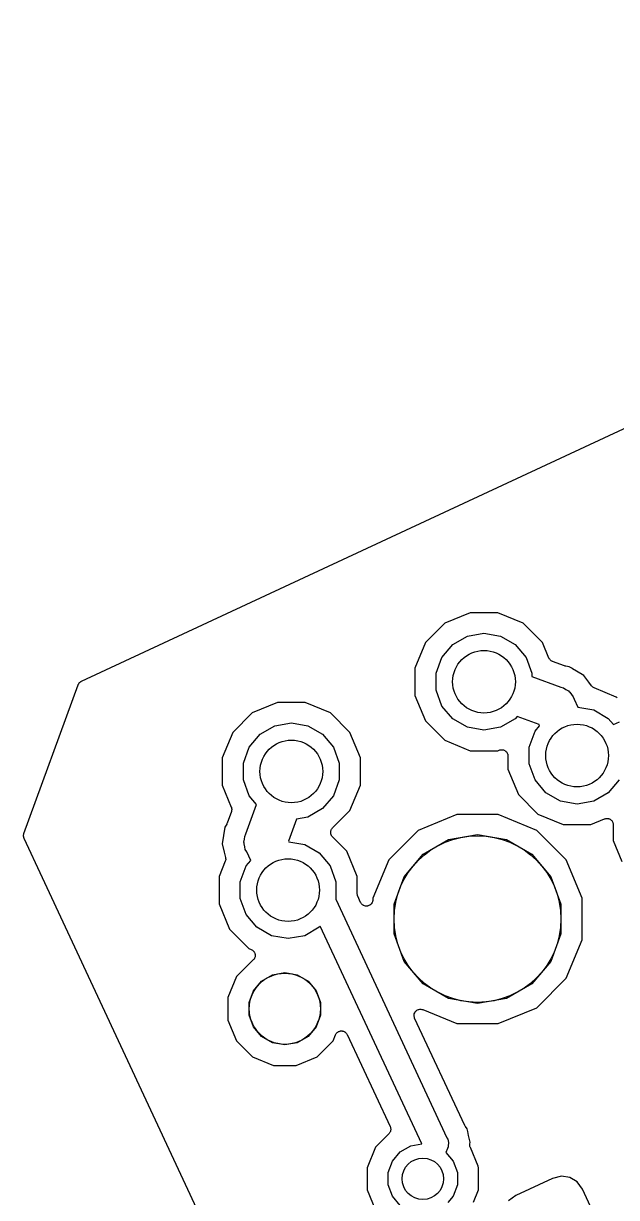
# Model space of a CAD drawing. Extents: x 24 to 196, y -189 to -31.
# Drawn here: x 23.85 to 38.02, y -149.93 to -121.84 of the extents above; entities that cross this region are included whole.
import ezdxf

# ---------------------------------------------------------------- set-up
doc = ezdxf.new("R2010")
doc.units = 0
doc.header["$MEASUREMENT"] = 0
doc.layers.add('BLACK', color=7, linetype='CONTINUOUS')

msp = doc.modelspace()

# ---------------------------------------------------------------- linework, layer by layer
at = {"layer": 'BLACK', "linetype": 'CONTINUOUS'}
for p, q in [((26.2751, -137.094), (58.9842, -121.842)), ((34.5257, -135.94), (33.9188, -136.192)), ((35.1825, -135.94), (34.5257, -135.94)), ((35.7893, -136.192), (35.1825, -135.94)), ((33.9188, -136.192), (33.4544, -136.656)), ((36.2537, -136.656), (35.7893, -136.192)), ((34.108, -136.702), (34.4571, -136.501)), ((34.4571, -136.501), (34.8541, -136.431)), ((34.8541, -136.431), (35.251, -136.501)), ((35.251, -136.501), (35.6001, -136.702)), ((33.4544, -136.656), (33.2031, -137.263)), ((33.8489, -137.011), (34.108, -136.702)), ((35.6001, -136.702), (35.8592, -137.011)), ((36.4059, -137.024), (36.2537, -136.656)), ((33.7111, -137.39), (33.8489, -137.011)), ((35.8592, -137.011), (35.9971, -137.39)), ((36.4113, -137.032), (36.4059, -137.024)), ((36.4147, -137.041), (36.4113, -137.032)), ((36.4254, -137.054), (36.4147, -137.041)), ((36.4344, -137.068), (36.4254, -137.054)), ((36.4423, -137.074), (36.4344, -137.068)), ((36.4487, -137.082), (36.4423, -137.074)), ((25.2322, -137.581), (26.2751, -137.094)), ((26.2751, -137.094), (26.2751, -137.094)), ((33.2031, -137.263), (33.2031, -137.92)), ((36.4632, -137.09), (36.4487, -137.082)), ((36.4764, -137.1), (36.4632, -137.09)), ((36.4859, -137.103), (36.4764, -137.1)), ((36.4946, -137.108), (36.4859, -137.103)), ((36.7792, -137.212), (36.4946, -137.108)), ((36.7941, -137.215), (36.7792, -137.212)), ((36.8084, -137.22), (36.7941, -137.215)), ((36.8934, -137.233), (36.8084, -137.22)), ((36.9688, -137.278), (36.8934, -137.233)), ((36.9699, -137.279), (36.9688, -137.278)), ((37.0671, -137.338), (36.9699, -137.279)), ((37.0673, -137.338), (37.0671, -137.338)), ((37.0674, -137.338), (37.0673, -137.338)), ((37.24, -137.442), (37.0674, -137.338)), ((25.1585, -137.654), (25.1699, -137.638)), ((25.1699, -137.638), (25.1799, -137.621)), ((25.1799, -137.621), (25.185, -137.616)), ((25.185, -137.616), (25.1888, -137.611)), ((25.1888, -137.611), (25.2052, -137.6)), ((25.2052, -137.6), (25.2204, -137.587)), ((25.2204, -137.587), (25.2267, -137.584)), ((25.2267, -137.584), (25.2322, -137.581)), ((33.7111, -137.793), (33.7111, -137.39)), ((35.9971, -137.39), (35.9971, -137.468)), ((35.9971, -137.468), (36.6931, -137.721)), ((37.3594, -137.605), (37.24, -137.442)), ((37.3595, -137.605), (37.3594, -137.605)), ((37.3596, -137.605), (37.3595, -137.605)), ((37.4195, -137.687), (37.3596, -137.605)), ((23.858, -141.223), (25.1534, -137.667)), ((25.1534, -137.667), (25.1568, -137.661)), ((25.1568, -137.661), (25.1585, -137.654)), ((33.2031, -137.92), (33.4544, -138.526)), ((33.8489, -138.172), (33.7111, -137.793)), ((36.6931, -137.721), (36.7578, -137.739)), ((36.7578, -137.739), (36.8134, -137.778)), ((36.8134, -137.778), (36.8722, -137.811)), ((36.8722, -137.811), (36.8865, -137.829)), ((36.8865, -137.829), (36.9047, -137.841)), ((36.9047, -137.841), (36.9437, -137.897)), ((36.9437, -137.897), (36.9873, -137.949)), ((37.4302, -137.697), (37.4195, -137.687)), ((37.4393, -137.709), (37.4302, -137.697)), ((37.4492, -137.715), (37.4393, -137.709)), ((37.4578, -137.723), (37.4492, -137.715)), ((37.4714, -137.729), (37.4578, -137.723)), ((37.4839, -137.737), (37.4714, -137.729)), ((38.0137, -137.957), (37.4839, -137.737)), ((29.9216, -138.087), (29.3148, -138.338)), ((30.5784, -138.087), (29.9216, -138.087)), ((31.1852, -138.338), (30.5784, -138.087)), ((34.108, -138.48), (33.8489, -138.172)), ((36.9873, -137.949), (37.0101, -138.012)), ((37.0101, -138.012), (37.098, -138.199)), ((37.098, -138.199), (37.4755, -138.266)), ((38.0176, -137.961), (38.0137, -137.957)), ((38.0379, -137.975), (38.0176, -137.961)), ((29.3148, -138.338), (28.8504, -138.803)), ((31.6497, -138.803), (31.1852, -138.338)), ((34.4571, -138.682), (34.108, -138.48)), ((35.6001, -138.48), (35.251, -138.682)), ((35.6488, -138.422), (35.6001, -138.48)), ((36.1693, -138.612), (35.6488, -138.422)), ((37.4755, -138.266), (37.8246, -138.467)), ((37.8246, -138.467), (37.9489, -138.616)), ((29.504, -138.849), (29.8531, -138.647)), ((29.8531, -138.647), (30.25, -138.577)), ((30.25, -138.577), (30.647, -138.647)), ((30.647, -138.647), (30.9961, -138.849)), ((33.4544, -138.526), (33.9188, -138.991)), ((34.8541, -138.752), (34.4571, -138.682)), ((35.251, -138.682), (34.8541, -138.752)), ((36.0734, -138.776), (36.1843, -138.644)), ((36.1843, -138.644), (36.1693, -138.612)), ((37.9489, -138.616), (38.0887, -138.551)), ((28.8504, -138.803), (28.599, -139.41)), ((29.2449, -139.158), (29.504, -138.849)), ((30.9961, -138.849), (31.2552, -139.158)), ((31.901, -139.41), (31.6497, -138.803)), ((33.9188, -138.991), (34.5257, -139.242)), ((35.9355, -139.155), (36.0734, -138.776)), ((29.107, -139.537), (29.2449, -139.158)), ((31.2552, -139.158), (31.393, -139.537)), ((34.5257, -139.242), (35.1825, -139.242)), ((35.1825, -139.242), (35.2168, -139.228)), ((35.2168, -139.228), (35.233, -139.224)), ((35.233, -139.224), (35.2487, -139.219)), ((35.2487, -139.219), (35.2587, -139.219)), ((35.2587, -139.219), (35.2685, -139.217)), ((35.2685, -139.217), (35.285, -139.219)), ((35.285, -139.219), (35.3016, -139.219)), ((35.3016, -139.219), (35.311, -139.222)), ((35.311, -139.222), (35.3209, -139.223)), ((35.3209, -139.223), (35.3357, -139.231)), ((35.3357, -139.231), (35.3513, -139.237)), ((35.3513, -139.237), (35.359, -139.243)), ((35.359, -139.243), (35.3679, -139.248)), ((35.3679, -139.248), (35.3791, -139.26)), ((35.3791, -139.26), (35.3919, -139.271)), ((35.3919, -139.271), (35.3969, -139.28)), ((35.3969, -139.28), (35.4037, -139.287)), ((35.4037, -139.287), (35.41, -139.302)), ((35.41, -139.302), (35.4183, -139.317)), ((35.4183, -139.317), (35.4201, -139.327)), ((35.9355, -139.558), (35.9355, -139.155)), ((28.599, -139.41), (28.599, -140.067)), ((29.107, -139.94), (29.107, -139.537)), ((31.393, -139.537), (31.393, -139.94)), ((31.901, -140.067), (31.901, -139.41)), ((35.4201, -139.327), (35.4239, -139.336)), ((35.4239, -139.336), (35.4246, -139.352)), ((35.4246, -139.352), (35.4275, -139.369)), ((35.4275, -139.369), (35.4275, -139.685)), ((36.0734, -139.937), (35.9355, -139.558)), ((35.4275, -139.685), (35.6789, -140.292)), ((28.599, -140.067), (28.8154, -140.589)), ((29.2449, -140.318), (29.107, -139.94)), ((31.393, -139.94), (31.2552, -140.318)), ((31.6497, -140.673), (31.901, -140.067)), ((36.3325, -140.246), (36.0734, -139.937)), ((38.0837, -139.937), (37.8246, -140.246)), ((29.4208, -140.528), (29.2449, -140.318)), ((31.2552, -140.318), (30.9961, -140.627)), ((35.6789, -140.292), (36.1433, -140.756)), ((36.6816, -140.447), (36.3325, -140.246)), ((37.0785, -140.517), (36.6816, -140.447)), ((37.4755, -140.447), (37.0785, -140.517)), ((37.8246, -140.246), (37.4755, -140.447)), ((28.8178, -140.699), (28.7185, -140.972)), ((28.8154, -140.589), (28.8162, -140.592)), ((28.8162, -140.592), (28.8178, -140.595)), ((28.8178, -140.595), (28.8219, -140.618)), ((28.8184, -140.696), (28.8178, -140.699)), ((28.82, -140.693), (28.8184, -140.696)), ((28.823, -140.67), (28.82, -140.693)), ((28.8219, -140.618), (28.8269, -140.641)), ((28.827, -140.647), (28.823, -140.67)), ((28.8269, -140.641), (28.8264, -140.644)), ((28.8264, -140.644), (28.827, -140.647)), ((29.1643, -141.233), (29.4208, -140.528)), ((30.9961, -140.627), (30.647, -140.829)), ((31.2345, -141.088), (31.6497, -140.673)), ((28.7057, -140.999), (28.6603, -141.074)), ((28.7111, -140.985), (28.7057, -140.999)), ((28.7185, -140.972), (28.7111, -140.985)), ((30.3751, -140.877), (30.1836, -141.403)), ((30.647, -140.829), (30.3751, -140.877)), ((34.2013, -140.767), (33.2817, -141.148)), ((35.1966, -140.767), (34.2013, -140.767)), ((36.1162, -141.148), (35.1966, -140.767)), ((36.1433, -140.756), (36.7501, -141.008)), ((36.7501, -141.008), (37.4069, -141.008)), ((37.4069, -141.008), (37.7334, -140.872)), ((37.7334, -140.872), (37.7496, -140.869)), ((37.7496, -140.869), (37.7652, -140.863)), ((37.7652, -140.863), (37.7752, -140.863)), ((37.7752, -140.863), (37.785, -140.861)), ((37.785, -140.861), (37.8015, -140.863)), ((37.8015, -140.863), (37.8181, -140.863)), ((37.8181, -140.863), (37.8276, -140.866)), ((37.8276, -140.866), (37.8375, -140.868)), ((37.8375, -140.868), (37.8523, -140.875)), ((37.8523, -140.875), (37.8679, -140.881)), ((37.8679, -140.881), (37.8756, -140.888)), ((37.8756, -140.888), (37.8845, -140.892)), ((37.8845, -140.892), (37.8957, -140.904)), ((37.8957, -140.904), (37.9084, -140.915)), ((37.9084, -140.915), (37.9134, -140.924)), ((37.9134, -140.924), (37.9202, -140.931)), ((37.9202, -140.931), (37.9266, -140.947)), ((37.9266, -140.947), (37.9349, -140.961)), ((37.9349, -140.961), (37.9366, -140.971)), ((37.9366, -140.971), (37.9405, -140.98)), ((37.9405, -140.98), (37.9412, -140.997)), ((37.9412, -140.997), (37.9441, -141.013)), ((23.8488, -141.275), (23.8522, -141.256)), ((23.8499, -141.282), (23.8488, -141.275)), ((23.8493, -141.289), (23.8499, -141.282)), ((23.8545, -141.308), (23.8493, -141.289)), ((23.8522, -141.256), (23.854, -141.236)), ((23.854, -141.236), (23.8568, -141.23)), ((23.8568, -141.23), (23.858, -141.223)), ((28.6299, -141.274), (28.5992, -141.473)), ((28.6603, -141.074), (28.6299, -141.273)), ((28.6299, -141.273), (28.6299, -141.273)), ((28.6299, -141.273), (28.6299, -141.274)), ((29.1357, -141.294), (29.1643, -141.233)), ((31.1904, -141.183), (31.1939, -141.17)), ((31.1916, -141.196), (31.1904, -141.183)), ((31.1904, -141.21), (31.1916, -141.196)), ((31.1939, -141.222), (31.1904, -141.21)), ((31.1939, -141.17), (31.195, -141.157)), ((31.195, -141.236), (31.1939, -141.222)), ((31.195, -141.157), (31.2007, -141.145)), ((31.2007, -141.248), (31.195, -141.236)), ((31.2007, -141.145), (31.2041, -141.132)), ((31.2041, -141.261), (31.2007, -141.248)), ((31.2041, -141.132), (31.2118, -141.121)), ((31.2118, -141.272), (31.2041, -141.261)), ((31.2118, -141.121), (31.2174, -141.109)), ((31.2174, -141.284), (31.2118, -141.272)), ((31.2174, -141.109), (31.2268, -141.099)), ((31.2268, -141.293), (31.2174, -141.284)), ((31.2268, -141.099), (31.2345, -141.088)), ((33.2817, -141.148), (32.5779, -141.851)), ((34.0065, -141.366), (34.6989, -141.244)), ((34.6989, -141.244), (35.3914, -141.366)), ((36.8199, -141.851), (36.1162, -141.148)), ((37.9441, -141.013), (37.9441, -141.392)), ((23.8579, -141.327), (23.8545, -141.308)), ((23.8613, -141.333), (23.8579, -141.327)), ((23.863, -141.34), (23.8613, -141.333)), ((24.3026, -142.283), (23.863, -141.34)), ((28.5992, -141.473), (28.6475, -141.669)), ((29.1183, -141.427), (29.13, -141.361)), ((29.1223, -141.45), (29.1183, -141.427)), ((29.1204, -141.473), (29.1223, -141.45)), ((29.1378, -141.538), (29.1204, -141.473)), ((29.13, -141.361), (29.1357, -141.294)), ((29.1495, -141.604), (29.1378, -141.538)), ((30.1836, -141.403), (30.1915, -141.42)), ((30.1915, -141.42), (30.5694, -141.486)), ((30.5694, -141.486), (30.9185, -141.688)), ((31.2345, -141.304), (31.2268, -141.293)), ((31.5721, -141.642), (31.2345, -141.304)), ((33.3975, -141.718), (34.0065, -141.366)), ((35.3914, -141.366), (36.0004, -141.718)), ((37.9441, -141.392), (38.151, -141.892)), ((28.6475, -141.669), (28.6475, -141.669)), ((28.6475, -141.669), (28.6475, -141.67)), ((28.6475, -141.67), (28.6779, -141.794)), ((28.6814, -141.847), (28.6753, -141.867)), ((28.6779, -141.794), (28.6793, -141.815)), ((28.6793, -141.815), (28.6821, -141.837)), ((28.6821, -141.837), (28.681, -141.841)), ((28.681, -141.841), (28.6814, -141.847)), ((29.1833, -141.662), (29.1495, -141.604)), ((29.278, -141.865), (29.1833, -141.662)), ((30.9185, -141.688), (31.1776, -141.997)), ((31.8235, -142.248), (31.5721, -141.642)), ((32.5779, -141.851), (32.197, -142.771)), ((32.9455, -142.256), (33.3975, -141.718)), ((36.0004, -141.718), (36.4523, -142.256)), ((37.2008, -142.771), (36.8199, -141.851)), ((28.6707, -141.888), (28.5215, -142.248)), ((28.6753, -141.867), (28.6707, -141.888)), ((29.0295, -142.375), (29.1673, -141.997)), ((29.1673, -141.997), (29.278, -141.865)), ((31.1776, -141.997), (31.3155, -142.375)), ((32.353, -159.547), (24.3026, -142.283)), ((28.5215, -142.248), (28.5215, -142.905)), ((29.0295, -142.778), (29.0295, -142.375)), ((31.3155, -142.375), (31.3155, -142.778)), ((31.8235, -142.66), (31.8235, -142.248)), ((32.705, -142.917), (32.9455, -142.256)), ((36.4523, -142.256), (36.6928, -142.917)), ((31.8246, -142.667), (31.8235, -142.66)), ((31.824, -142.673), (31.8246, -142.667)), ((31.8292, -142.692), (31.824, -142.673)), ((31.8326, -142.712), (31.8292, -142.692)), ((28.5215, -142.905), (28.7728, -143.512)), ((29.1673, -143.157), (29.0295, -142.778)), ((31.3155, -142.778), (31.3098, -142.794)), ((31.3098, -142.794), (33.9687, -148.5)), ((31.836, -142.718), (31.8326, -142.712)), ((31.8377, -142.724), (31.836, -142.718)), ((31.9065, -142.872), (31.8377, -142.724)), ((31.9179, -142.888), (31.9065, -142.872)), ((31.9279, -142.906), (31.9179, -142.888)), ((31.933, -142.91), (31.9279, -142.906)), ((31.9369, -142.915), (31.933, -142.91)), ((31.9532, -142.927), (31.9369, -142.915)), ((31.9684, -142.94), (31.9532, -142.927)), ((31.9747, -142.942), (31.9684, -142.94)), ((31.9802, -142.946), (31.9747, -142.942)), ((31.9994, -142.951), (31.9802, -142.946)), ((32.0182, -142.958), (31.9994, -142.951)), ((32.0249, -142.958), (32.0182, -142.958)), ((32.0313, -142.959), (32.0249, -142.958)), ((32.0512, -142.958), (32.0313, -142.959)), ((32.0711, -142.958), (32.0512, -142.958)), ((32.0774, -142.955), (32.0711, -142.958)), ((32.084, -142.955), (32.0774, -142.955)), ((32.1021, -142.946), (32.084, -142.955)), ((32.1208, -142.94), (32.1021, -142.946)), ((32.126, -142.935), (32.1208, -142.94)), ((32.132, -142.932), (32.126, -142.935)), ((32.1461, -142.918), (32.132, -142.932)), ((32.1614, -142.906), (32.1461, -142.918)), ((32.1647, -142.9), (32.1614, -142.906)), ((32.1695, -142.895), (32.1647, -142.9)), ((32.1779, -142.877), (32.1695, -142.895)), ((32.1878, -142.86), (32.1779, -142.877)), ((32.189, -142.853), (32.1878, -142.86)), ((32.1918, -142.847), (32.189, -142.853)), ((32.1936, -142.827), (32.1918, -142.847)), ((32.197, -142.808), (32.1936, -142.827)), ((32.197, -142.771), (32.197, -142.808)), ((32.705, -143.62), (32.705, -142.917)), ((36.6928, -142.917), (36.6928, -143.62)), ((37.2008, -143.766), (37.2008, -142.771)), ((29.4264, -143.466), (29.1673, -143.157)), ((28.7728, -143.512), (29.2372, -143.977)), ((29.7755, -143.667), (29.4264, -143.466)), ((30.9185, -143.466), (30.5694, -143.667)), ((30.939, -143.442), (30.9185, -143.466)), ((33.3659, -148.649), (30.939, -143.442)), ((30.1725, -143.737), (29.7755, -143.667)), ((30.5694, -143.667), (30.1725, -143.737)), ((32.9455, -144.281), (32.705, -143.62)), ((36.6928, -143.62), (36.4523, -144.281)), ((36.8199, -144.686), (37.2008, -143.766)), ((29.2372, -143.977), (29.2917, -143.999)), ((29.2917, -143.999), (29.3057, -144.008)), ((29.3057, -144.008), (29.3208, -144.015)), ((29.3208, -144.015), (29.3279, -144.022)), ((29.3279, -144.022), (29.3363, -144.027)), ((29.3363, -144.027), (29.3464, -144.041)), ((29.3464, -144.041), (29.3582, -144.052)), ((29.3582, -144.052), (29.3624, -144.062)), ((29.3624, -144.062), (29.3685, -144.069)), ((29.3685, -144.069), (29.3735, -144.085)), ((29.3735, -144.085), (29.3806, -144.1)), ((29.3806, -144.1), (29.3814, -144.11)), ((29.3411, -144.248), (28.9429, -144.646)), ((29.3506, -144.234), (29.3411, -144.248)), ((29.3619, -144.222), (29.3506, -144.234)), ((29.3657, -144.212), (29.3619, -144.222)), ((29.3715, -144.204), (29.3657, -144.212)), ((29.3758, -144.188), (29.3715, -144.204)), ((29.3821, -144.173), (29.3758, -144.188)), ((29.3814, -144.11), (29.3844, -144.12)), ((29.3826, -144.163), (29.3821, -144.173)), ((29.3852, -144.153), (29.3826, -144.163)), ((29.3844, -144.12), (29.3837, -144.137)), ((29.3837, -144.137), (29.3852, -144.153)), ((33.3975, -144.82), (32.9455, -144.281)), ((36.4523, -144.281), (36.0004, -144.82)), ((28.9429, -144.646), (28.736, -145.145)), ((29.5395, -144.754), (29.7994, -144.604)), ((29.7994, -144.604), (30.0949, -144.552)), ((30.0949, -144.552), (30.3904, -144.604)), ((30.3904, -144.604), (30.6503, -144.754)), ((29.3466, -144.984), (29.5395, -144.754)), ((30.6503, -144.754), (30.8432, -144.984)), ((34.0065, -145.171), (33.3975, -144.82)), ((36.0004, -144.82), (35.3914, -145.171)), ((36.1162, -145.39), (36.8199, -144.686)), ((28.736, -145.145), (28.736, -145.686)), ((29.244, -145.266), (29.3466, -144.984)), ((30.8432, -144.984), (30.9458, -145.266)), ((34.6989, -145.293), (34.0065, -145.171)), ((35.3914, -145.171), (34.6989, -145.293)), ((29.244, -145.566), (29.244, -145.266)), ((30.9458, -145.266), (30.9458, -145.566)), ((33.1978, -145.516), (33.2066, -145.495)), ((33.2066, -145.495), (33.2089, -145.492)), ((33.2089, -145.492), (33.2103, -145.489)), ((33.2103, -145.489), (33.2267, -145.473)), ((33.2267, -145.473), (33.2424, -145.456)), ((33.2424, -145.456), (33.2454, -145.454)), ((33.2454, -145.454), (33.2478, -145.452)), ((33.2478, -145.452), (33.2688, -145.442)), ((33.2688, -145.442), (33.2893, -145.431)), ((33.2893, -145.431), (33.2927, -145.431)), ((33.2927, -145.431), (33.2957, -145.43)), ((33.2957, -145.43), (33.3188, -145.428)), ((33.3188, -145.428), (33.3418, -145.425)), ((33.3418, -145.425), (33.3451, -145.425)), ((33.3451, -145.425), (33.3485, -145.425)), ((33.3485, -145.425), (33.3709, -145.431)), ((33.3709, -145.431), (33.3935, -145.436)), ((33.3935, -145.436), (34.2013, -145.771)), ((35.1966, -145.771), (36.1162, -145.39)), ((28.736, -145.686), (28.9429, -146.185)), ((29.3466, -145.848), (29.244, -145.566)), ((30.9458, -145.566), (30.8432, -145.848)), ((33.1833, -145.59), (33.1854, -145.567)), ((33.1842, -145.593), (33.1833, -145.59)), ((33.1841, -145.597), (33.1842, -145.593)), ((33.191, -145.619), (33.1841, -145.597)), ((33.1854, -145.567), (33.1864, -145.544)), ((33.1864, -145.544), (33.1877, -145.541)), ((33.1877, -145.541), (33.188, -145.537)), ((33.188, -145.537), (33.1978, -145.516)), ((33.197, -145.641), (33.191, -145.619)), ((34.3942, -148.21), (33.197, -145.641)), ((34.2013, -145.771), (35.1966, -145.771)), ((29.5395, -146.077), (29.3466, -145.848)), ((30.8432, -145.848), (30.6503, -146.077)), ((31.2469, -146.185), (31.3074, -146.039)), ((31.3074, -146.039), (31.3163, -146.025)), ((31.3163, -146.025), (31.3234, -146.01)), ((31.3234, -146.01), (31.3304, -146.003)), ((31.3304, -146.003), (31.3358, -145.995)), ((31.3358, -145.995), (31.349, -145.985)), ((31.349, -145.985), (31.3608, -145.973)), ((31.3608, -145.973), (31.3699, -145.969)), ((31.3699, -145.969), (31.3778, -145.963)), ((31.3778, -145.963), (31.3937, -145.958)), ((31.3937, -145.958), (31.4088, -145.95)), ((31.4088, -145.95), (31.4187, -145.95)), ((31.4187, -145.95), (31.4283, -145.947)), ((31.4283, -145.947), (31.4449, -145.947)), ((31.4449, -145.947), (31.4615, -145.946)), ((31.4615, -145.946), (31.4712, -145.948)), ((31.4712, -145.948), (31.4812, -145.949)), ((31.4812, -145.949), (31.4965, -145.955)), ((31.4965, -145.955), (31.5126, -145.96)), ((31.5126, -145.96), (31.5208, -145.965)), ((31.5208, -145.965), (31.5301, -145.969)), ((31.5301, -145.969), (31.5423, -145.98)), ((31.5423, -145.98), (31.556, -145.99)), ((31.556, -145.99), (31.5617, -145.998)), ((31.5617, -145.998), (31.5691, -146.005)), ((31.5691, -146.005), (31.5768, -146.02)), ((31.5768, -146.02), (31.5863, -146.033)), ((31.5863, -146.033), (32.6126, -148.236)), ((28.9429, -146.185), (29.3251, -146.568)), ((29.7994, -146.228), (29.5395, -146.077)), ((30.0949, -146.28), (29.7994, -146.228)), ((30.3904, -146.228), (30.0949, -146.28)), ((30.6503, -146.077), (30.3904, -146.228)), ((30.8647, -146.568), (31.2469, -146.185)), ((29.3251, -146.568), (29.8246, -146.775)), ((30.3652, -146.775), (30.8647, -146.568)), ((29.8246, -146.775), (30.3652, -146.775)), ((32.6126, -148.236), (32.616, -148.248)), ((32.616, -148.248), (32.6217, -148.26)), ((32.6217, -148.26), (32.6228, -148.274)), ((32.6228, -148.274), (32.6263, -148.287)), ((32.6263, -148.313), (32.6228, -148.326)), ((32.6263, -148.287), (32.6251, -148.3)), ((32.6251, -148.3), (32.6263, -148.313)), ((34.4029, -148.223), (34.3942, -148.21)), ((34.4097, -148.236), (34.4029, -148.223)), ((34.4485, -148.289), (34.4097, -148.236)), ((34.4647, -148.355), (34.4485, -148.289)), ((32.5822, -148.408), (32.2623, -148.728)), ((32.5898, -148.397), (32.5822, -148.408)), ((32.5993, -148.387), (32.5898, -148.397)), ((32.6049, -148.375), (32.5993, -148.387)), ((32.6126, -148.364), (32.6049, -148.375)), ((32.616, -148.351), (32.6126, -148.364)), ((32.6216, -148.339), (32.616, -148.351)), ((32.6228, -148.326), (32.6216, -148.339)), ((33.9687, -148.5), (33.9888, -148.534)), ((33.9888, -148.534), (33.996, -148.574)), ((33.996, -148.574), (34.0065, -148.614)), ((34.4653, -148.356), (34.4647, -148.355)), ((34.4875, -148.447), (34.4653, -148.356)), ((34.4876, -148.447), (34.4875, -148.447)), ((34.5263, -148.604), (34.4876, -148.447)), ((34.4876, -148.447), (34.4876, -148.447)), ((32.2623, -148.728), (32.0593, -149.218)), ((32.6669, -149.064), (32.854, -148.841)), ((32.854, -148.841), (33.1061, -148.695)), ((33.1061, -148.695), (33.3659, -148.649)), ((33.9802, -148.757), (33.9445, -148.856)), ((33.9445, -148.856), (34.1187, -149.064)), ((33.9971, -148.721), (33.9802, -148.757)), ((34.0007, -148.68), (33.9971, -148.721)), ((34.0077, -148.64), (34.0007, -148.68)), ((34.0065, -148.614), (34.0054, -148.627)), ((34.0054, -148.627), (34.0077, -148.64)), ((34.5164, -148.687), (34.5184, -148.672)), ((34.519, -148.698), (34.5164, -148.687)), ((34.5181, -148.657), (34.5263, -148.604)), ((34.5184, -148.672), (34.5181, -148.657)), ((34.5192, -148.71), (34.519, -148.698)), ((34.5246, -148.724), (34.5192, -148.71)), ((34.5279, -148.739), (34.5246, -148.724)), ((34.7111, -149.181), (34.5279, -148.739)), ((32.5673, -149.337), (32.6669, -149.064)), ((34.1187, -149.064), (34.2183, -149.337)), ((32.0593, -149.218), (32.0593, -149.748)), ((32.5673, -149.628), (32.5673, -149.337)), ((34.2183, -149.337), (34.2183, -149.628)), ((34.7263, -149.218), (34.7111, -149.181)), ((34.7111, -149.181), (34.7111, -149.181)), ((34.7263, -149.748), (34.7263, -149.218)), ((36.706, -149.421), (36.4948, -149.473)), ((36.9057, -149.452), (36.706, -149.421)), ((32.6669, -149.902), (32.5673, -149.628)), ((34.2183, -149.628), (34.1187, -149.902)), ((36.4948, -149.473), (35.6157, -149.883)), ((37.0785, -149.557), (36.9057, -149.452)), ((37.2071, -149.732), (37.0785, -149.557)), ((32.0593, -149.748), (32.2623, -150.238)), ((32.854, -150.125), (32.6669, -149.902)), ((34.1187, -149.902), (33.9937, -150.051)), ((34.6045, -150.042), (34.7263, -149.748)), ((35.6157, -149.883), (35.4404, -150.011)), ((37.8706, -151.155), (37.2071, -149.732))]:
    msp.add_line(p, q, dxfattribs=at)
at = {"layer": 'BLACK'}
for centre, radius in [((34.8541, -137.591), 0.7493), ((37.0785, -139.357), 0.7493), ((30.25, -139.738), 0.7493), ((34.6989, -143.269), 1.9939), ((30.1725, -142.577), 0.7493), ((30.0949, -145.416), 0.8509), ((33.3928, -149.483), 0.4953)]:
    msp.add_circle(centre, radius, dxfattribs=at)

doc.saveas('drawing.dxf')
